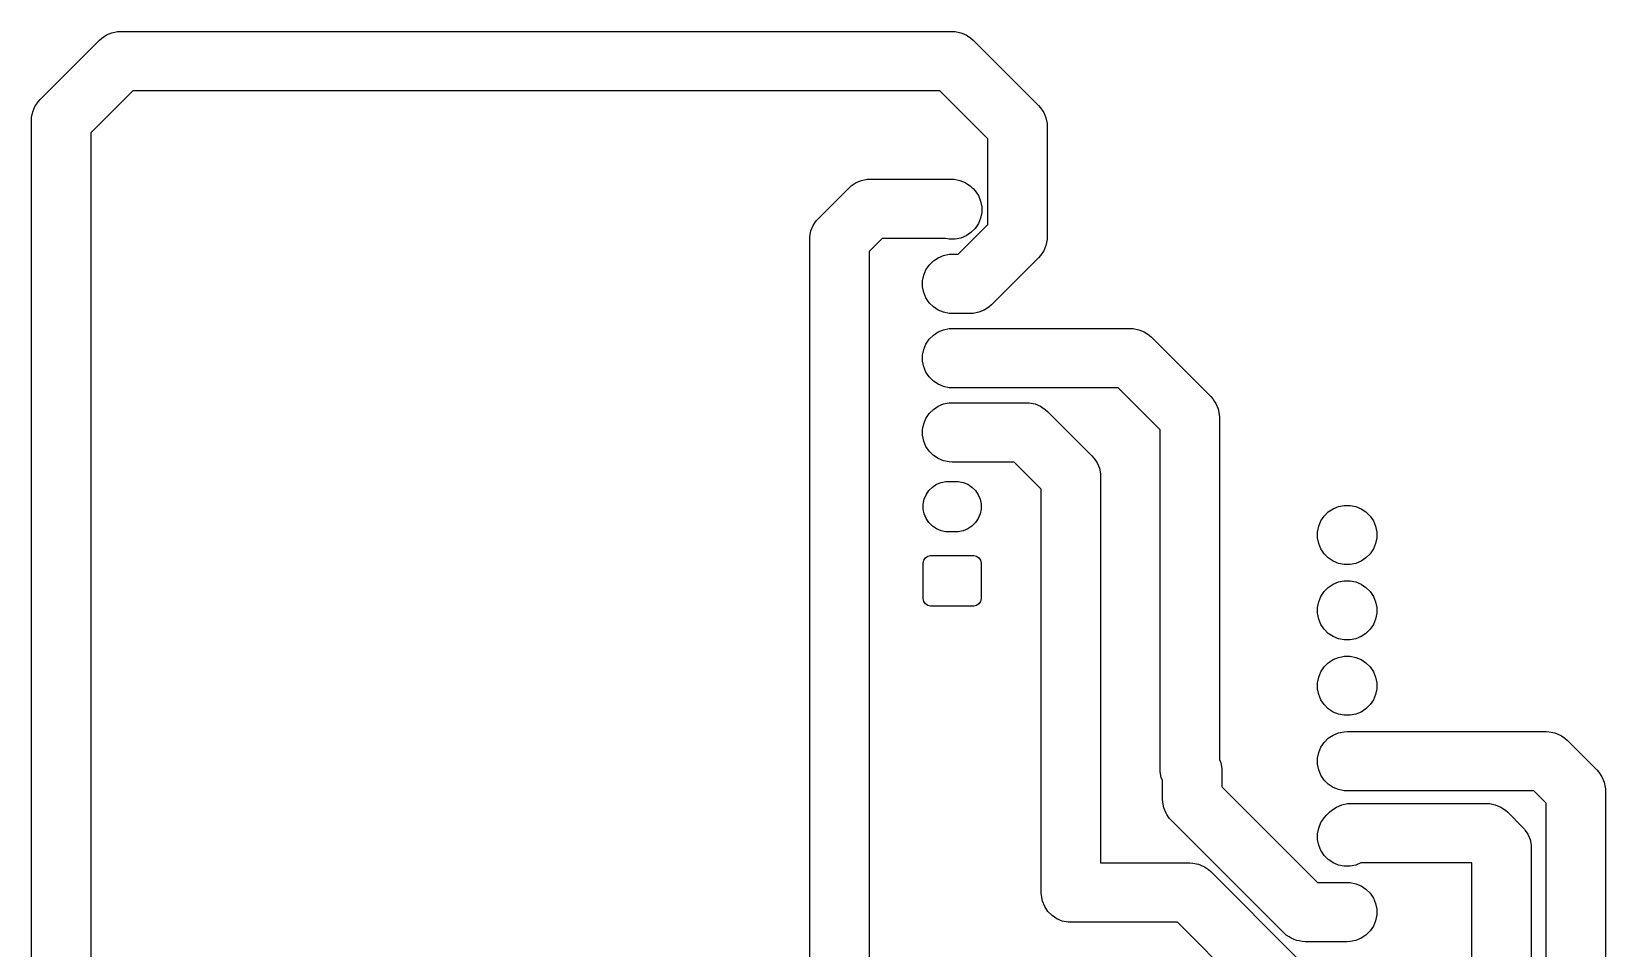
# Model space of a CAD drawing. Extents: x 4.92 to 8.78, y -5.71 to -2.32.
# Drawn here: x 4.921 to 7.008, y -3.539 to -2.323 of the extents above; entities that cross this region are included whole.
import ezdxf

# ---------------------------------------------------------------- set-up
doc = ezdxf.new("R2010")
doc.units = 0
doc.header["$MEASUREMENT"] = 0
doc.layers.add('BLACK', color=7, linetype='CONTINUOUS')

msp = doc.modelspace()

# ---------------------------------------------------------------- linework, layer by layer
at = {"layer": 'BLACK', "linetype": 'CONTINUOUS'}
for p, q in [((4.9328, -2.4131), (5.0115, -2.3344)), ((5.0115, -2.3344), (5.0144, -2.3318)), ((5.0144, -2.3318), (5.0176, -2.3296)), ((5.0176, -2.3296), (5.0208, -2.3275)), ((5.0208, -2.3275), (5.0279, -2.3245)), ((5.0279, -2.3245), (5.0355, -2.323)), ((5.0355, -2.323), (5.0394, -2.3228)), ((5.0394, -2.3228), (6.1417, -2.3228)), ((6.1417, -2.3228), (6.1456, -2.323)), ((6.1456, -2.323), (6.1532, -2.3245)), ((6.1532, -2.3245), (6.1603, -2.3275)), ((6.1603, -2.3275), (6.1621, -2.3287)), ((6.1621, -2.3287), (6.1667, -2.3318)), ((6.1667, -2.3318), (6.1696, -2.3344)), ((6.1696, -2.3344), (6.2562, -2.421)), ((4.9271, -2.4206), (4.9302, -2.416)), ((4.9302, -2.416), (4.9328, -2.4131)), ((5.0557, -2.4016), (5, -2.4573)), ((6.1254, -2.4016), (5.0557, -2.4016)), ((6.189, -2.4652), (6.1254, -2.4016)), ((4.9213, -2.4409), (4.9214, -2.4371)), ((4.9213, -4.8031), (4.9213, -2.4409)), ((4.9214, -2.4371), (4.923, -2.4295)), ((4.923, -2.4295), (4.9259, -2.4224)), ((4.9259, -2.4224), (4.9271, -2.4206)), ((6.2562, -2.421), (6.2588, -2.4239)), ((6.2588, -2.4239), (6.2619, -2.4285)), ((6.2619, -2.4285), (6.2631, -2.4303)), ((6.2631, -2.4303), (6.2661, -2.4374)), ((6.2661, -2.4374), (6.2676, -2.445)), ((5, -2.4573), (5, -4.7868)), ((6.2676, -2.445), (6.2678, -2.4489)), ((6.2678, -2.4489), (6.2678, -2.5949)), ((6.189, -2.5786), (6.189, -2.4652)), ((6.0078, -2.5274), (6.0143, -2.5231)), ((6.0143, -2.5231), (6.0214, -2.5202)), ((6.0214, -2.5202), (6.029, -2.5187)), ((6.029, -2.5187), (6.0328, -2.5185)), ((6.0328, -2.5185), (6.1405, -2.5185)), ((6.1405, -2.5185), (6.1444, -2.5187)), ((6.1444, -2.5187), (6.152, -2.5202)), ((6.152, -2.5202), (6.1591, -2.5231)), ((6.1591, -2.5231), (6.1609, -2.5244)), ((6.1609, -2.5244), (6.1655, -2.5274)), ((5.9644, -2.5706), (6.005, -2.53)), ((6.005, -2.53), (6.0078, -2.5274)), ((6.1655, -2.5274), (6.1684, -2.53)), ((6.1684, -2.53), (6.1696, -2.5312)), ((6.1696, -2.5312), (6.1722, -2.5341)), ((6.1722, -2.5341), (6.1765, -2.5405)), ((6.1765, -2.5405), (6.1794, -2.5476)), ((6.1794, -2.5476), (6.1809, -2.5552)), ((6.1809, -2.5629), (6.1794, -2.5705)), ((6.1809, -2.5552), (6.1809, -2.5629)), ((5.9531, -2.5946), (5.9546, -2.587)), ((5.9546, -2.587), (5.9575, -2.5799)), ((5.9575, -2.5799), (5.9598, -2.5764)), ((5.9598, -2.5764), (5.9618, -2.5734)), ((5.9618, -2.5734), (5.9644, -2.5706)), ((6.1495, -2.6181), (6.189, -2.5786)), ((6.1722, -2.584), (6.1667, -2.5895)), ((6.1765, -2.5776), (6.1722, -2.584)), ((6.1794, -2.5705), (6.1765, -2.5776)), ((5.9529, -2.5984), (5.9531, -2.5946)), ((5.9529, -3.9127), (5.9529, -2.5984)), ((6.0491, -2.5972), (6.0316, -2.6147)), ((6.1328, -2.5972), (6.0491, -2.5972)), ((6.1379, -2.5982), (6.1328, -2.5972)), ((6.1456, -2.5982), (6.1379, -2.5982)), ((6.1532, -2.5967), (6.1456, -2.5982)), ((6.1603, -2.5938), (6.1532, -2.5967)), ((6.1667, -2.5895), (6.1603, -2.5938)), ((6.2661, -2.6064), (6.2631, -2.6135)), ((6.2676, -2.5988), (6.2661, -2.6064)), ((6.2678, -2.5949), (6.2676, -2.5988)), ((6.0316, -2.6147), (6.0316, -3.929)), ((6.1113, -2.6325), (6.1168, -2.627)), ((6.1168, -2.627), (6.1232, -2.6228)), ((6.1232, -2.6228), (6.1303, -2.6198)), ((6.1303, -2.6198), (6.1379, -2.6183)), ((6.1379, -2.6183), (6.1417, -2.6181)), ((6.1417, -2.6181), (6.1495, -2.6181)), ((6.2562, -2.6228), (6.1937, -2.6853)), ((6.2588, -2.6199), (6.2562, -2.6228)), ((6.2619, -2.6153), (6.2588, -2.6199)), ((6.2631, -2.6135), (6.2619, -2.6153)), ((6.1026, -2.6536), (6.1041, -2.6461)), ((6.1041, -2.6461), (6.107, -2.6389)), ((6.107, -2.6389), (6.1113, -2.6325)), ((6.1026, -2.6613), (6.1026, -2.6536)), ((6.1041, -2.6689), (6.1026, -2.6613)), ((6.107, -2.676), (6.1041, -2.6689)), ((6.1113, -2.6825), (6.107, -2.676)), ((6.1168, -2.6879), (6.1113, -2.6825)), ((6.1232, -2.6922), (6.1168, -2.6879)), ((6.1863, -2.6909), (6.1844, -2.6922)), ((6.1908, -2.6879), (6.1863, -2.6909)), ((6.1937, -2.6853), (6.1908, -2.6879)), ((6.1303, -2.6952), (6.1232, -2.6922)), ((6.1379, -2.6967), (6.1303, -2.6952)), ((6.1417, -2.6969), (6.1379, -2.6967)), ((6.1659, -2.6969), (6.1417, -2.6969)), ((6.1697, -2.6967), (6.1659, -2.6969)), ((6.1773, -2.6952), (6.1697, -2.6967)), ((6.1844, -2.6922), (6.1773, -2.6952)), ((6.107, -2.7373), (6.1113, -2.7309)), ((6.1113, -2.7309), (6.1168, -2.7255)), ((6.1168, -2.7255), (6.1232, -2.7212)), ((6.1232, -2.7212), (6.1303, -2.7182)), ((6.1303, -2.7182), (6.1379, -2.7167)), ((6.1379, -2.7167), (6.1417, -2.7165)), ((6.1417, -2.7165), (6.378, -2.7165)), ((6.378, -2.7165), (6.3818, -2.7167)), ((6.3818, -2.7167), (6.3894, -2.7182)), ((6.3894, -2.7182), (6.3965, -2.7212)), ((6.3965, -2.7212), (6.3983, -2.7224)), ((6.3983, -2.7224), (6.4029, -2.7255)), ((6.4029, -2.7255), (6.4058, -2.7281)), ((6.4058, -2.7281), (6.4845, -2.8068)), ((6.1026, -2.752), (6.1041, -2.7445)), ((6.1026, -2.7598), (6.1026, -2.752)), ((6.1041, -2.7445), (6.107, -2.7373)), ((6.1041, -2.7673), (6.1026, -2.7598)), ((6.107, -2.7745), (6.1041, -2.7673)), ((6.1113, -2.7809), (6.107, -2.7745)), ((6.1168, -2.7863), (6.1113, -2.7809)), ((6.1232, -2.7906), (6.1168, -2.7863)), ((6.1303, -2.7936), (6.1232, -2.7906)), ((6.1379, -2.7951), (6.1303, -2.7936)), ((6.1417, -2.7953), (6.1379, -2.7951)), ((6.3616, -2.7953), (6.1417, -2.7953)), ((6.4173, -2.851), (6.3616, -2.7953)), ((6.1232, -2.8196), (6.1303, -2.8167)), ((6.1303, -2.8167), (6.1379, -2.8152)), ((6.1379, -2.8152), (6.1417, -2.815)), ((6.1417, -2.815), (6.2402, -2.815)), ((6.2402, -2.815), (6.244, -2.8152)), ((6.244, -2.8152), (6.2516, -2.8167)), ((6.2516, -2.8167), (6.2587, -2.8196)), ((6.4845, -2.8068), (6.4871, -2.8097)), ((6.4871, -2.8097), (6.4893, -2.8129)), ((6.4893, -2.8129), (6.4914, -2.8161)), ((6.4914, -2.8161), (6.4944, -2.8232)), ((6.1041, -2.8429), (6.107, -2.8358)), ((6.107, -2.8358), (6.1113, -2.8294)), ((6.1113, -2.8294), (6.1168, -2.8239)), ((6.1168, -2.8239), (6.1232, -2.8196)), ((6.2587, -2.8196), (6.2606, -2.8208)), ((6.2606, -2.8208), (6.2651, -2.8239)), ((6.2651, -2.8239), (6.268, -2.8265)), ((6.268, -2.8265), (6.3271, -2.8855)), ((6.4944, -2.8232), (6.4959, -2.8308)), ((6.4959, -2.8308), (6.4961, -2.8346)), ((6.4961, -2.8346), (6.4961, -3.2882)), ((6.1026, -2.8505), (6.1041, -2.8429)), ((6.1026, -2.8582), (6.1026, -2.8505)), ((6.1041, -2.8658), (6.1026, -2.8582)), ((6.4173, -3.3003), (6.4173, -2.851)), ((6.107, -2.8729), (6.1041, -2.8658)), ((6.1113, -2.8793), (6.107, -2.8729)), ((6.1168, -2.8848), (6.1113, -2.8793)), ((6.1232, -2.8891), (6.1168, -2.8848)), ((6.1303, -2.892), (6.1232, -2.8891)), ((6.1379, -2.8935), (6.1303, -2.892)), ((6.1417, -2.8937), (6.1379, -2.8935)), ((6.2238, -2.8937), (6.1417, -2.8937)), ((6.2598, -2.9297), (6.2238, -2.8937)), ((6.3271, -2.8855), (6.3296, -2.8884)), ((6.3296, -2.8884), (6.3301, -2.8891)), ((6.3301, -2.8891), (6.3339, -2.8948)), ((6.3339, -2.8948), (6.3369, -2.902)), ((6.121, -2.9232), (6.1271, -2.9207)), ((6.1271, -2.9207), (6.1335, -2.9195)), ((6.1335, -2.9195), (6.1368, -2.9193)), ((6.1368, -2.9193), (6.1467, -2.9193)), ((6.1467, -2.9193), (6.1499, -2.9195)), ((6.1499, -2.9195), (6.1564, -2.9207)), ((6.1564, -2.9207), (6.1624, -2.9232)), ((6.3369, -2.902), (6.3384, -2.9095)), ((6.3384, -2.9095), (6.3386, -2.9134)), ((6.3386, -2.9134), (6.3386, -3.4252)), ((6.1048, -2.943), (6.1073, -2.937)), ((6.1073, -2.937), (6.1109, -2.9315)), ((6.1109, -2.9315), (6.1156, -2.9269)), ((6.1156, -2.9269), (6.121, -2.9232)), ((6.1624, -2.9232), (6.1679, -2.9269)), ((6.1679, -2.9269), (6.1725, -2.9315)), ((6.1725, -2.9315), (6.1762, -2.937)), ((6.1762, -2.937), (6.1787, -2.943)), ((6.2598, -3.4646), (6.2598, -2.9297)), ((6.1035, -2.9495), (6.1048, -2.943)), ((6.1035, -2.956), (6.1035, -2.9495)), ((6.1048, -2.9625), (6.1035, -2.956)), ((6.1073, -2.9685), (6.1048, -2.9625)), ((6.1787, -2.9625), (6.1762, -2.9685)), ((6.1787, -2.943), (6.18, -2.9495)), ((6.18, -2.956), (6.1787, -2.9625)), ((6.18, -2.9495), (6.18, -2.956)), ((6.6349, -2.9654), (6.6404, -2.9599)), ((6.6404, -2.9599), (6.6468, -2.9556)), ((6.6468, -2.9556), (6.6539, -2.9527)), ((6.6539, -2.9527), (6.6615, -2.9512)), ((6.6615, -2.9512), (6.6692, -2.9512)), ((6.6692, -2.9512), (6.6768, -2.9527)), ((6.6768, -2.9527), (6.6839, -2.9556)), ((6.6839, -2.9556), (6.6903, -2.9599)), ((6.6903, -2.9599), (6.6958, -2.9654)), ((6.1109, -2.974), (6.1073, -2.9685)), ((6.1156, -2.9786), (6.1109, -2.974)), ((6.121, -2.9823), (6.1156, -2.9786)), ((6.1271, -2.9848), (6.121, -2.9823)), ((6.1624, -2.9823), (6.1564, -2.9848)), ((6.1679, -2.9786), (6.1624, -2.9823)), ((6.1725, -2.974), (6.1679, -2.9786)), ((6.1762, -2.9685), (6.1725, -2.974)), ((6.6262, -2.9865), (6.6277, -2.9789)), ((6.6277, -2.9789), (6.6306, -2.9718)), ((6.6306, -2.9718), (6.6349, -2.9654)), ((6.6958, -2.9654), (6.7001, -2.9718)), ((6.7001, -2.9718), (6.703, -2.9789)), ((6.703, -2.9789), (6.7045, -2.9865)), ((6.1335, -2.9861), (6.1271, -2.9848)), ((6.1368, -2.9862), (6.1335, -2.9861)), ((6.1467, -2.9862), (6.1368, -2.9862)), ((6.1499, -2.9861), (6.1467, -2.9862)), ((6.1564, -2.9848), (6.1499, -2.9861)), ((6.6262, -2.9942), (6.6262, -2.9865)), ((6.6277, -3.0018), (6.6262, -2.9942)), ((6.6306, -3.0089), (6.6277, -3.0018)), ((6.703, -3.0018), (6.7001, -3.0089)), ((6.7045, -2.9942), (6.703, -3.0018)), ((6.7045, -2.9865), (6.7045, -2.9942)), ((6.1033, -3.0276), (6.1041, -3.0238)), ((6.1041, -3.0238), (6.1062, -3.0206)), ((6.1062, -3.0206), (6.1094, -3.0185)), ((6.1094, -3.0185), (6.1132, -3.0177)), ((6.1132, -3.0177), (6.1703, -3.0177)), ((6.1703, -3.0177), (6.174, -3.0185)), ((6.174, -3.0185), (6.1772, -3.0206)), ((6.1772, -3.0206), (6.1794, -3.0238)), ((6.1794, -3.0238), (6.1801, -3.0276)), ((6.6349, -3.0153), (6.6306, -3.0089)), ((6.6404, -3.0208), (6.6349, -3.0153)), ((6.6468, -3.0251), (6.6404, -3.0208)), ((6.6539, -3.028), (6.6468, -3.0251)), ((6.6839, -3.0251), (6.6768, -3.028)), ((6.6903, -3.0208), (6.6839, -3.0251)), ((6.6958, -3.0153), (6.6903, -3.0208)), ((6.7001, -3.0089), (6.6958, -3.0153)), ((6.1033, -3.0748), (6.1033, -3.0276)), ((6.1801, -3.0276), (6.1801, -3.0748)), ((6.6615, -3.0295), (6.6539, -3.028)), ((6.6692, -3.0295), (6.6615, -3.0295)), ((6.6768, -3.028), (6.6692, -3.0295)), ((6.6306, -3.0718), (6.6349, -3.0654)), ((6.6349, -3.0654), (6.6404, -3.0599)), ((6.6404, -3.0599), (6.6468, -3.0556)), ((6.6468, -3.0556), (6.6539, -3.0527)), ((6.6539, -3.0527), (6.6615, -3.0512)), ((6.6615, -3.0512), (6.6692, -3.0512)), ((6.6692, -3.0512), (6.6768, -3.0527)), ((6.6768, -3.0527), (6.6839, -3.0556)), ((6.6839, -3.0556), (6.6903, -3.0599)), ((6.6903, -3.0599), (6.6958, -3.0654)), ((6.6958, -3.0654), (6.7001, -3.0718)), ((6.1041, -3.0786), (6.1033, -3.0748)), ((6.1062, -3.0818), (6.1041, -3.0786)), ((6.1094, -3.0839), (6.1062, -3.0818)), ((6.1132, -3.0846), (6.1094, -3.0839)), ((6.1703, -3.0846), (6.1132, -3.0846)), ((6.174, -3.0839), (6.1703, -3.0846)), ((6.1772, -3.0818), (6.174, -3.0839)), ((6.1794, -3.0786), (6.1772, -3.0818)), ((6.1801, -3.0748), (6.1794, -3.0786)), ((6.6262, -3.0865), (6.6277, -3.0789)), ((6.6262, -3.0942), (6.6262, -3.0865)), ((6.6277, -3.0789), (6.6306, -3.0718)), ((6.7001, -3.0718), (6.703, -3.0789)), ((6.703, -3.0789), (6.7045, -3.0865)), ((6.7045, -3.0865), (6.7045, -3.0942)), ((6.6277, -3.1018), (6.6262, -3.0942)), ((6.6306, -3.1089), (6.6277, -3.1018)), ((6.6349, -3.1153), (6.6306, -3.1089)), ((6.7001, -3.1089), (6.6958, -3.1153)), ((6.703, -3.1018), (6.7001, -3.1089)), ((6.7045, -3.0942), (6.703, -3.1018)), ((6.6404, -3.1208), (6.6349, -3.1153)), ((6.6468, -3.1251), (6.6404, -3.1208)), ((6.6539, -3.128), (6.6468, -3.1251)), ((6.6615, -3.1295), (6.6539, -3.128)), ((6.6692, -3.1295), (6.6615, -3.1295)), ((6.6768, -3.128), (6.6692, -3.1295)), ((6.6839, -3.1251), (6.6768, -3.128)), ((6.6903, -3.1208), (6.6839, -3.1251)), ((6.6958, -3.1153), (6.6903, -3.1208)), ((6.6306, -3.1718), (6.6349, -3.1654)), ((6.6349, -3.1654), (6.6404, -3.1599)), ((6.6404, -3.1599), (6.6468, -3.1556)), ((6.6468, -3.1556), (6.6539, -3.1527)), ((6.6539, -3.1527), (6.6615, -3.1512)), ((6.6615, -3.1512), (6.6692, -3.1512)), ((6.6692, -3.1512), (6.6768, -3.1527)), ((6.6768, -3.1527), (6.6839, -3.1556)), ((6.6839, -3.1556), (6.6903, -3.1599)), ((6.6903, -3.1599), (6.6958, -3.1654)), ((6.6958, -3.1654), (6.7001, -3.1718)), ((6.6262, -3.1865), (6.6277, -3.1789)), ((6.6262, -3.1942), (6.6262, -3.1865)), ((6.6277, -3.1789), (6.6306, -3.1718)), ((6.7001, -3.1718), (6.703, -3.1789)), ((6.703, -3.1789), (6.7045, -3.1865)), ((6.7045, -3.1865), (6.7045, -3.1942)), ((6.6277, -3.2018), (6.6262, -3.1942)), ((6.6306, -3.2089), (6.6277, -3.2018)), ((6.6349, -3.2153), (6.6306, -3.2089)), ((6.7001, -3.2089), (6.6958, -3.2153)), ((6.703, -3.2018), (6.7001, -3.2089)), ((6.7045, -3.1942), (6.703, -3.2018)), ((6.6404, -3.2208), (6.6349, -3.2153)), ((6.6468, -3.2251), (6.6404, -3.2208)), ((6.6539, -3.228), (6.6468, -3.2251)), ((6.6615, -3.2295), (6.6539, -3.228)), ((6.6692, -3.2295), (6.6615, -3.2295)), ((6.6768, -3.228), (6.6692, -3.2295)), ((6.6839, -3.2251), (6.6768, -3.228)), ((6.6903, -3.2208), (6.6839, -3.2251)), ((6.6958, -3.2153), (6.6903, -3.2208)), ((6.6468, -3.2556), (6.6539, -3.2527)), ((6.6539, -3.2527), (6.6615, -3.2512)), ((6.6615, -3.2512), (6.6654, -3.251)), ((6.6654, -3.251), (6.9291, -3.251)), ((6.9291, -3.251), (6.933, -3.2512)), ((6.933, -3.2512), (6.9406, -3.2527)), ((6.9406, -3.2527), (6.9477, -3.2556)), ((6.6277, -3.2789), (6.6306, -3.2718)), ((6.6306, -3.2718), (6.6349, -3.2654)), ((6.6349, -3.2654), (6.6404, -3.2599)), ((6.6404, -3.2599), (6.6468, -3.2556)), ((6.9477, -3.2556), (6.9495, -3.2569)), ((6.9495, -3.2569), (6.9541, -3.2599)), ((6.9541, -3.2599), (6.957, -3.2625)), ((6.957, -3.2625), (6.9963, -3.3019)), ((6.4961, -3.2882), (6.4977, -3.2923)), ((6.4977, -3.2923), (6.4993, -3.2998)), ((6.6262, -3.2865), (6.6277, -3.2789)), ((6.6262, -3.2942), (6.6262, -3.2865)), ((6.6277, -3.3018), (6.6262, -3.2942)), ((6.4175, -3.3042), (6.4173, -3.3003)), ((6.419, -3.3118), (6.4175, -3.3042)), ((6.4207, -3.3158), (6.419, -3.3118)), ((6.4207, -3.3408), (6.4207, -3.3158)), ((6.4993, -3.2998), (6.4994, -3.3037)), ((6.4994, -3.3037), (6.4994, -3.3244)), ((6.6306, -3.3089), (6.6277, -3.3018)), ((6.6349, -3.3153), (6.6306, -3.3089)), ((6.6404, -3.3208), (6.6349, -3.3153)), ((6.9963, -3.3019), (6.9989, -3.3047)), ((6.9989, -3.3047), (7.0032, -3.3112)), ((7.0032, -3.3112), (7.0062, -3.3183)), ((6.4994, -3.3244), (6.626, -3.451)), ((6.6468, -3.3251), (6.6404, -3.3208)), ((6.6539, -3.328), (6.6468, -3.3251)), ((6.6615, -3.3295), (6.6539, -3.328)), ((6.6654, -3.3297), (6.6615, -3.3295)), ((6.9128, -3.3297), (6.6654, -3.3297)), ((6.9291, -3.346), (6.9128, -3.3297)), ((7.0062, -3.3183), (7.0075, -3.3251)), ((7.0075, -3.3251), (7.0077, -3.3259)), ((7.0077, -3.3259), (7.0079, -3.3297)), ((7.0079, -3.3297), (7.0079, -5.1181)), ((6.4209, -3.3446), (6.4207, -3.3408)), ((6.4224, -3.3522), (6.4209, -3.3446)), ((6.4254, -3.3593), (6.4224, -3.3522)), ((6.4264, -3.3609), (6.4254, -3.3593)), ((6.6375, -3.3625), (6.642, -3.358)), ((6.642, -3.358), (6.6449, -3.3554)), ((6.6449, -3.3554), (6.6513, -3.3511)), ((6.6513, -3.3511), (6.6585, -3.3482)), ((6.6585, -3.3482), (6.666, -3.3466)), ((6.666, -3.3466), (6.6699, -3.3465)), ((6.6699, -3.3465), (6.8504, -3.3465)), ((6.8504, -3.3465), (6.8543, -3.3466)), ((6.8543, -3.3466), (6.8618, -3.3482)), ((6.8618, -3.3482), (6.869, -3.3511)), ((6.869, -3.3511), (6.8706, -3.3522)), ((6.8706, -3.3522), (6.8754, -3.3554)), ((6.8754, -3.3554), (6.8782, -3.358)), ((6.8782, -3.358), (6.8979, -3.3777)), ((6.9291, -5.1181), (6.9291, -3.346)), ((6.4296, -3.3657), (6.4264, -3.3609)), ((6.4322, -3.3686), (6.4296, -3.3657)), ((6.5818, -3.5182), (6.4322, -3.3686)), ((6.6262, -3.3865), (6.6277, -3.3789)), ((6.6277, -3.3789), (6.6306, -3.3718)), ((6.6306, -3.3718), (6.6319, -3.37)), ((6.6319, -3.37), (6.6349, -3.3654)), ((6.6349, -3.3654), (6.6375, -3.3625)), ((6.8979, -3.3777), (6.9005, -3.3805)), ((6.6262, -3.3942), (6.6262, -3.3865)), ((6.6277, -3.4018), (6.6262, -3.3942)), ((6.9005, -3.3805), (6.9015, -3.382)), ((6.9015, -3.382), (6.9048, -3.387)), ((6.9048, -3.387), (6.9078, -3.3941)), ((6.9078, -3.3941), (6.9093, -3.4017)), ((6.6306, -3.4089), (6.6277, -3.4018)), ((6.6319, -3.4107), (6.6306, -3.4089)), ((6.6349, -3.4153), (6.6319, -3.4107)), ((6.6404, -3.4208), (6.6349, -3.4153)), ((6.645, -3.4238), (6.6404, -3.4208)), ((6.9093, -3.4017), (6.9094, -3.4055)), ((6.9094, -3.4055), (6.9094, -5.1181)), ((6.3386, -3.4252), (6.4567, -3.4252)), ((6.4567, -3.4252), (6.4606, -3.4254)), ((6.4606, -3.4254), (6.4681, -3.4269)), ((6.4681, -3.4269), (6.4753, -3.4298)), ((6.4753, -3.4298), (6.4762, -3.4305)), ((6.4762, -3.4305), (6.4817, -3.4341)), ((6.4817, -3.4341), (6.4845, -3.4367)), ((6.4845, -3.4367), (6.5988, -3.551)), ((6.6468, -3.4251), (6.645, -3.4238)), ((6.6539, -3.428), (6.6468, -3.4251)), ((6.6615, -3.4295), (6.6539, -3.428)), ((6.6692, -3.4295), (6.6615, -3.4295)), ((6.6768, -3.428), (6.6692, -3.4295)), ((6.6836, -3.4252), (6.6768, -3.428)), ((6.8307, -3.4252), (6.6836, -3.4252)), ((6.8307, -5.1181), (6.8307, -3.4252)), ((6.626, -3.451), (6.6654, -3.451)), ((6.6654, -3.451), (6.6692, -3.4512)), ((6.6692, -3.4512), (6.6768, -3.4527)), ((6.6768, -3.4527), (6.6839, -3.4556)), ((6.6839, -3.4556), (6.6903, -3.4599)), ((6.6903, -3.4599), (6.6958, -3.4654)), ((6.26, -3.4684), (6.2598, -3.4646)), ((6.2615, -3.476), (6.26, -3.4684)), ((6.2645, -3.4831), (6.2615, -3.476)), ((6.2688, -3.4895), (6.2645, -3.4831)), ((6.6958, -3.4654), (6.7001, -3.4718)), ((6.7001, -3.4718), (6.703, -3.4789)), ((6.703, -3.4789), (6.7045, -3.4865)), ((6.2742, -3.495), (6.2688, -3.4895)), ((6.2807, -3.4993), (6.2742, -3.495)), ((6.2878, -3.5022), (6.2807, -3.4993)), ((6.2954, -3.5037), (6.2878, -3.5022)), ((6.2992, -3.5039), (6.2954, -3.5037)), ((6.4404, -3.5039), (6.2992, -3.5039)), ((6.5546, -3.6182), (6.4404, -3.5039)), ((6.703, -3.5018), (6.7001, -3.5089)), ((6.7045, -3.4942), (6.703, -3.5018)), ((6.7045, -3.4865), (6.7045, -3.4942)), ((6.5847, -3.5208), (6.5818, -3.5182)), ((6.5885, -3.5234), (6.5847, -3.5208)), ((6.5911, -3.5251), (6.5885, -3.5234)), ((6.5941, -3.5263), (6.5911, -3.5251)), ((6.5982, -3.528), (6.5941, -3.5263)), ((6.6839, -3.5251), (6.6768, -3.528)), ((6.6903, -3.5208), (6.6839, -3.5251)), ((6.6958, -3.5153), (6.6903, -3.5208)), ((6.7001, -3.5089), (6.6958, -3.5153)), ((6.6016, -3.5287), (6.5982, -3.528)), ((6.6058, -3.5295), (6.6016, -3.5287)), ((6.6097, -3.5297), (6.6058, -3.5295)), ((6.6654, -3.5297), (6.6097, -3.5297)), ((6.6692, -3.5295), (6.6654, -3.5297)), ((6.6768, -3.528), (6.6692, -3.5295))]:
    msp.add_line(p, q, dxfattribs=at)

doc.saveas('drawing.dxf')
